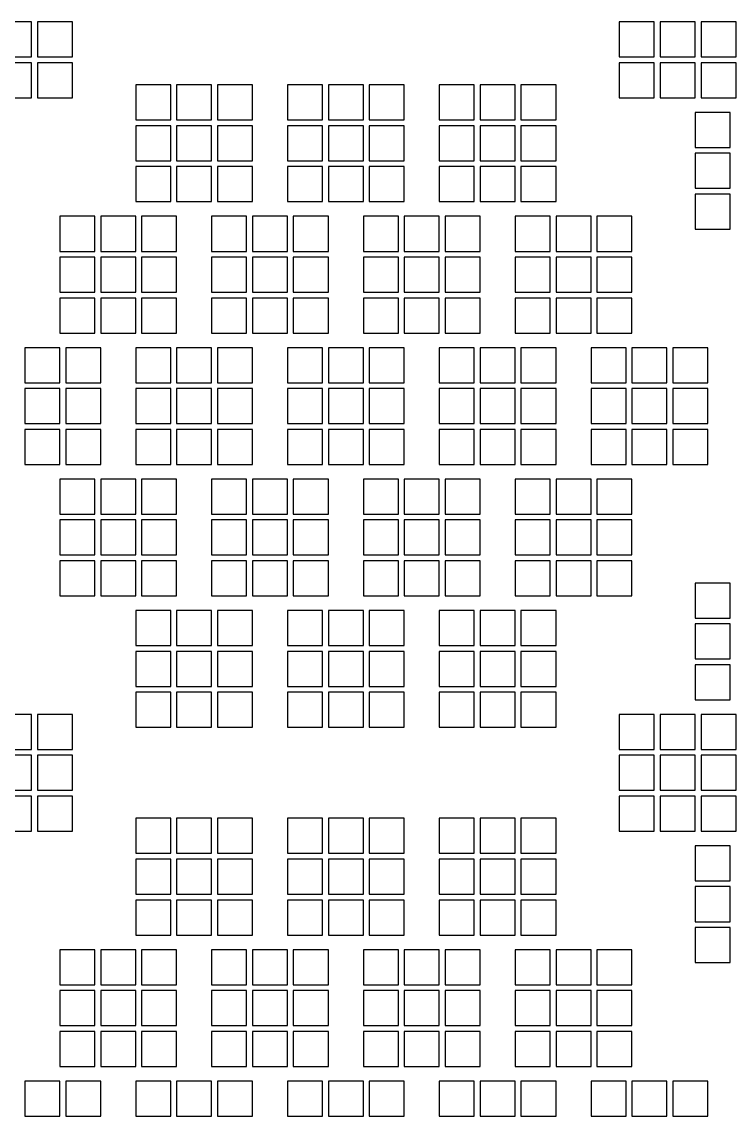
# Model space of a CAD drawing. Extents: x -49 to 54, y -38 to 38.
# Drawn here: x 27.16 to 33.25, y 17.48 to 26.86 of the extents above; entities that cross this region are included whole.
import ezdxf

# ---------------------------------------------------------------- set-up
doc = ezdxf.new("R2010")
doc.units = 0
doc.layers.add('BACK_LAYER', color=5, linetype='CONTINUOUS')

msp = doc.modelspace()

# ---------------------------------------------------------------- linework, layer by layer
at = {"layer": 'BACK_LAYER'}
for points in [[(26.9384, 26.5558), (27.2384, 26.5558), (27.2384, 26.8558), (26.9384, 26.8558)], [(27.2884, 26.5558), (27.5884, 26.5558), (27.5884, 26.8558), (27.2884, 26.8558)], [(32.2721, 26.5558), (32.5721, 26.5558), (32.5721, 26.8558), (32.2721, 26.8558)], [(32.6221, 26.5558), (32.9221, 26.5558), (32.9221, 26.8558), (32.6221, 26.8558)], [(32.9721, 26.5558), (33.2721, 26.5558), (33.2721, 26.8558), (32.9721, 26.8558)], [(26.9384, 26.2058), (27.2384, 26.2058), (27.2384, 26.5058), (26.9384, 26.5058)], [(27.2884, 26.2058), (27.5884, 26.2058), (27.5884, 26.5058), (27.2884, 26.5058)], [(32.2721, 26.2058), (32.5721, 26.2058), (32.5721, 26.5058), (32.2721, 26.5058)], [(32.6221, 26.2058), (32.9221, 26.2058), (32.9221, 26.5058), (32.6221, 26.5058)], [(32.9721, 26.2058), (33.2721, 26.2058), (33.2721, 26.5058), (32.9721, 26.5058)], [(28.1302, 26.0156), (28.4302, 26.0156), (28.4302, 26.3156), (28.1302, 26.3156)], [(28.4802, 26.0156), (28.7802, 26.0156), (28.7802, 26.3156), (28.4802, 26.3156)], [(28.8302, 26.0156), (29.1302, 26.0156), (29.1302, 26.3156), (28.8302, 26.3156)], [(29.4302, 26.0156), (29.7302, 26.0156), (29.7302, 26.3156), (29.4302, 26.3156)], [(29.7802, 26.0156), (30.0802, 26.0156), (30.0802, 26.3156), (29.7802, 26.3156)], [(30.1302, 26.0156), (30.4302, 26.0156), (30.4302, 26.3156), (30.1302, 26.3156)], [(30.7302, 26.0156), (31.0302, 26.0156), (31.0302, 26.3156), (30.7302, 26.3156)], [(31.0802, 26.0156), (31.3802, 26.0156), (31.3802, 26.3156), (31.0802, 26.3156)], [(31.4302, 26.0156), (31.7302, 26.0156), (31.7302, 26.3156), (31.4302, 26.3156)], [(32.9221, 25.78), (33.2221, 25.78), (33.2221, 26.08), (32.9221, 26.08)], [(28.1302, 25.6656), (28.4302, 25.6656), (28.4302, 25.9656), (28.1302, 25.9656)], [(28.4802, 25.6656), (28.7802, 25.6656), (28.7802, 25.9656), (28.4802, 25.9656)], [(28.8302, 25.6656), (29.1302, 25.6656), (29.1302, 25.9656), (28.8302, 25.9656)], [(29.4302, 25.6656), (29.7302, 25.6656), (29.7302, 25.9656), (29.4302, 25.9656)], [(29.7802, 25.6656), (30.0802, 25.6656), (30.0802, 25.9656), (29.7802, 25.9656)], [(30.1302, 25.6656), (30.4302, 25.6656), (30.4302, 25.9656), (30.1302, 25.9656)], [(30.7302, 25.6656), (31.0302, 25.6656), (31.0302, 25.9656), (30.7302, 25.9656)], [(31.0802, 25.6656), (31.3802, 25.6656), (31.3802, 25.9656), (31.0802, 25.9656)], [(31.4302, 25.6656), (31.7302, 25.6656), (31.7302, 25.9656), (31.4302, 25.9656)], [(32.9221, 25.43), (33.2221, 25.43), (33.2221, 25.73), (32.9221, 25.73)], [(28.1302, 25.3156), (28.4302, 25.3156), (28.4302, 25.6156), (28.1302, 25.6156)], [(28.4802, 25.3156), (28.7802, 25.3156), (28.7802, 25.6156), (28.4802, 25.6156)], [(28.8302, 25.3156), (29.1302, 25.3156), (29.1302, 25.6156), (28.8302, 25.6156)], [(29.4302, 25.3156), (29.7302, 25.3156), (29.7302, 25.6156), (29.4302, 25.6156)], [(29.7802, 25.3156), (30.0802, 25.3156), (30.0802, 25.6156), (29.7802, 25.6156)], [(30.1302, 25.3156), (30.4302, 25.3156), (30.4302, 25.6156), (30.1302, 25.6156)], [(30.7302, 25.3156), (31.0302, 25.3156), (31.0302, 25.6156), (30.7302, 25.6156)], [(31.0802, 25.3156), (31.3802, 25.3156), (31.3802, 25.6156), (31.0802, 25.6156)], [(31.4302, 25.3156), (31.7302, 25.3156), (31.7302, 25.6156), (31.4302, 25.6156)], [(32.9221, 25.08), (33.2221, 25.08), (33.2221, 25.38), (32.9221, 25.38)], [(27.4802, 24.8898), (27.7802, 24.8898), (27.7802, 25.1898), (27.4802, 25.1898)], [(27.8302, 24.8898), (28.1302, 24.8898), (28.1302, 25.1898), (27.8302, 25.1898)], [(28.1802, 24.8898), (28.4802, 24.8898), (28.4802, 25.1898), (28.1802, 25.1898)], [(28.7802, 24.8898), (29.0802, 24.8898), (29.0802, 25.1898), (28.7802, 25.1898)], [(29.1302, 24.8898), (29.4302, 24.8898), (29.4302, 25.1898), (29.1302, 25.1898)], [(29.4802, 24.8898), (29.7802, 24.8898), (29.7802, 25.1898), (29.4802, 25.1898)], [(30.0802, 24.8898), (30.3802, 24.8898), (30.3802, 25.1898), (30.0802, 25.1898)], [(30.4302, 24.8898), (30.7302, 24.8898), (30.7302, 25.1898), (30.4302, 25.1898)], [(30.7802, 24.8898), (31.0802, 24.8898), (31.0802, 25.1898), (30.7802, 25.1898)], [(31.3802, 24.8898), (31.6802, 24.8898), (31.6802, 25.1898), (31.3802, 25.1898)], [(31.7302, 24.8898), (32.0302, 24.8898), (32.0302, 25.1898), (31.7302, 25.1898)], [(32.0802, 24.8898), (32.3802, 24.8898), (32.3802, 25.1898), (32.0802, 25.1898)], [(27.4802, 24.5398), (27.7802, 24.5398), (27.7802, 24.8398), (27.4802, 24.8398)], [(27.8302, 24.5398), (28.1302, 24.5398), (28.1302, 24.8398), (27.8302, 24.8398)], [(28.1802, 24.5398), (28.4802, 24.5398), (28.4802, 24.8398), (28.1802, 24.8398)], [(28.7802, 24.5398), (29.0802, 24.5398), (29.0802, 24.8398), (28.7802, 24.8398)], [(29.1302, 24.5398), (29.4302, 24.5398), (29.4302, 24.8398), (29.1302, 24.8398)], [(29.4802, 24.5398), (29.7802, 24.5398), (29.7802, 24.8398), (29.4802, 24.8398)], [(30.0802, 24.5398), (30.3802, 24.5398), (30.3802, 24.8398), (30.0802, 24.8398)], [(30.4302, 24.5398), (30.7302, 24.5398), (30.7302, 24.8398), (30.4302, 24.8398)], [(30.7802, 24.5398), (31.0802, 24.5398), (31.0802, 24.8398), (30.7802, 24.8398)], [(31.3802, 24.5398), (31.6802, 24.5398), (31.6802, 24.8398), (31.3802, 24.8398)], [(31.7302, 24.5398), (32.0302, 24.5398), (32.0302, 24.8398), (31.7302, 24.8398)], [(32.0802, 24.5398), (32.3802, 24.5398), (32.3802, 24.8398), (32.0802, 24.8398)], [(27.4802, 24.1898), (27.7802, 24.1898), (27.7802, 24.4898), (27.4802, 24.4898)], [(27.8302, 24.1898), (28.1302, 24.1898), (28.1302, 24.4898), (27.8302, 24.4898)], [(28.1802, 24.1898), (28.4802, 24.1898), (28.4802, 24.4898), (28.1802, 24.4898)], [(28.7802, 24.1898), (29.0802, 24.1898), (29.0802, 24.4898), (28.7802, 24.4898)], [(29.1302, 24.1898), (29.4302, 24.1898), (29.4302, 24.4898), (29.1302, 24.4898)], [(29.4802, 24.1898), (29.7802, 24.1898), (29.7802, 24.4898), (29.4802, 24.4898)], [(30.0802, 24.1898), (30.3802, 24.1898), (30.3802, 24.4898), (30.0802, 24.4898)], [(30.4302, 24.1898), (30.7302, 24.1898), (30.7302, 24.4898), (30.4302, 24.4898)], [(30.7802, 24.1898), (31.0802, 24.1898), (31.0802, 24.4898), (30.7802, 24.4898)], [(31.3802, 24.1898), (31.6802, 24.1898), (31.6802, 24.4898), (31.3802, 24.4898)], [(31.7302, 24.1898), (32.0302, 24.1898), (32.0302, 24.4898), (31.7302, 24.4898)], [(32.0802, 24.1898), (32.3802, 24.1898), (32.3802, 24.4898), (32.0802, 24.4898)], [(27.1802, 23.7639), (27.4802, 23.7639), (27.4802, 24.0639), (27.1802, 24.0639)], [(27.5302, 23.7639), (27.8302, 23.7639), (27.8302, 24.0639), (27.5302, 24.0639)], [(28.1302, 23.7639), (28.4302, 23.7639), (28.4302, 24.0639), (28.1302, 24.0639)], [(28.4802, 23.7639), (28.7802, 23.7639), (28.7802, 24.0639), (28.4802, 24.0639)], [(28.8302, 23.7639), (29.1302, 23.7639), (29.1302, 24.0639), (28.8302, 24.0639)], [(29.4302, 23.7639), (29.7302, 23.7639), (29.7302, 24.0639), (29.4302, 24.0639)], [(29.7802, 23.7639), (30.0802, 23.7639), (30.0802, 24.0639), (29.7802, 24.0639)], [(30.1302, 23.7639), (30.4302, 23.7639), (30.4302, 24.0639), (30.1302, 24.0639)], [(30.7302, 23.7639), (31.0302, 23.7639), (31.0302, 24.0639), (30.7302, 24.0639)], [(31.0802, 23.7639), (31.3802, 23.7639), (31.3802, 24.0639), (31.0802, 24.0639)], [(31.4302, 23.7639), (31.7302, 23.7639), (31.7302, 24.0639), (31.4302, 24.0639)], [(32.0302, 23.7639), (32.3302, 23.7639), (32.3302, 24.0639), (32.0302, 24.0639)], [(32.3802, 23.7639), (32.6802, 23.7639), (32.6802, 24.0639), (32.3802, 24.0639)], [(32.7302, 23.7639), (33.0302, 23.7639), (33.0302, 24.0639), (32.7302, 24.0639)], [(27.1802, 23.4139), (27.4802, 23.4139), (27.4802, 23.7139), (27.1802, 23.7139)], [(27.5302, 23.4139), (27.8302, 23.4139), (27.8302, 23.7139), (27.5302, 23.7139)], [(28.1302, 23.4139), (28.4302, 23.4139), (28.4302, 23.7139), (28.1302, 23.7139)], [(28.4802, 23.4139), (28.7802, 23.4139), (28.7802, 23.7139), (28.4802, 23.7139)], [(28.8302, 23.4139), (29.1302, 23.4139), (29.1302, 23.7139), (28.8302, 23.7139)], [(29.4302, 23.4139), (29.7302, 23.4139), (29.7302, 23.7139), (29.4302, 23.7139)], [(29.7802, 23.4139), (30.0802, 23.4139), (30.0802, 23.7139), (29.7802, 23.7139)], [(30.1302, 23.4139), (30.4302, 23.4139), (30.4302, 23.7139), (30.1302, 23.7139)], [(30.7302, 23.4139), (31.0302, 23.4139), (31.0302, 23.7139), (30.7302, 23.7139)], [(31.0802, 23.4139), (31.3802, 23.4139), (31.3802, 23.7139), (31.0802, 23.7139)], [(31.4302, 23.4139), (31.7302, 23.4139), (31.7302, 23.7139), (31.4302, 23.7139)], [(32.0302, 23.4139), (32.3302, 23.4139), (32.3302, 23.7139), (32.0302, 23.7139)], [(32.3802, 23.4139), (32.6802, 23.4139), (32.6802, 23.7139), (32.3802, 23.7139)], [(32.7302, 23.4139), (33.0302, 23.4139), (33.0302, 23.7139), (32.7302, 23.7139)], [(27.1802, 23.0639), (27.4802, 23.0639), (27.4802, 23.3639), (27.1802, 23.3639)], [(27.5302, 23.0639), (27.8302, 23.0639), (27.8302, 23.3639), (27.5302, 23.3639)], [(28.1302, 23.0639), (28.4302, 23.0639), (28.4302, 23.3639), (28.1302, 23.3639)], [(28.4802, 23.0639), (28.7802, 23.0639), (28.7802, 23.3639), (28.4802, 23.3639)], [(28.8302, 23.0639), (29.1302, 23.0639), (29.1302, 23.3639), (28.8302, 23.3639)], [(29.4302, 23.0639), (29.7302, 23.0639), (29.7302, 23.3639), (29.4302, 23.3639)], [(29.7802, 23.0639), (30.0802, 23.0639), (30.0802, 23.3639), (29.7802, 23.3639)], [(30.1302, 23.0639), (30.4302, 23.0639), (30.4302, 23.3639), (30.1302, 23.3639)], [(30.7302, 23.0639), (31.0302, 23.0639), (31.0302, 23.3639), (30.7302, 23.3639)], [(31.0802, 23.0639), (31.3802, 23.0639), (31.3802, 23.3639), (31.0802, 23.3639)], [(31.4302, 23.0639), (31.7302, 23.0639), (31.7302, 23.3639), (31.4302, 23.3639)], [(32.0302, 23.0639), (32.3302, 23.0639), (32.3302, 23.3639), (32.0302, 23.3639)], [(32.3802, 23.0639), (32.6802, 23.0639), (32.6802, 23.3639), (32.3802, 23.3639)], [(32.7302, 23.0639), (33.0302, 23.0639), (33.0302, 23.3639), (32.7302, 23.3639)], [(27.4802, 22.6381), (27.7802, 22.6381), (27.7802, 22.9381), (27.4802, 22.9381)], [(27.8302, 22.6381), (28.1302, 22.6381), (28.1302, 22.9381), (27.8302, 22.9381)], [(28.1802, 22.6381), (28.4802, 22.6381), (28.4802, 22.9381), (28.1802, 22.9381)], [(28.7802, 22.6381), (29.0802, 22.6381), (29.0802, 22.9381), (28.7802, 22.9381)], [(29.1302, 22.6381), (29.4302, 22.6381), (29.4302, 22.9381), (29.1302, 22.9381)], [(29.4802, 22.6381), (29.7802, 22.6381), (29.7802, 22.9381), (29.4802, 22.9381)], [(30.0802, 22.6381), (30.3802, 22.6381), (30.3802, 22.9381), (30.0802, 22.9381)], [(30.4302, 22.6381), (30.7302, 22.6381), (30.7302, 22.9381), (30.4302, 22.9381)], [(30.7802, 22.6381), (31.0802, 22.6381), (31.0802, 22.9381), (30.7802, 22.9381)], [(31.3802, 22.6381), (31.6802, 22.6381), (31.6802, 22.9381), (31.3802, 22.9381)], [(31.7302, 22.6381), (32.0302, 22.6381), (32.0302, 22.9381), (31.7302, 22.9381)], [(32.0802, 22.6381), (32.3802, 22.6381), (32.3802, 22.9381), (32.0802, 22.9381)], [(27.4802, 22.2881), (27.7802, 22.2881), (27.7802, 22.5881), (27.4802, 22.5881)], [(27.8302, 22.2881), (28.1302, 22.2881), (28.1302, 22.5881), (27.8302, 22.5881)], [(28.1802, 22.2881), (28.4802, 22.2881), (28.4802, 22.5881), (28.1802, 22.5881)], [(28.7802, 22.2881), (29.0802, 22.2881), (29.0802, 22.5881), (28.7802, 22.5881)], [(29.1302, 22.2881), (29.4302, 22.2881), (29.4302, 22.5881), (29.1302, 22.5881)], [(29.4802, 22.2881), (29.7802, 22.2881), (29.7802, 22.5881), (29.4802, 22.5881)], [(30.0802, 22.2881), (30.3802, 22.2881), (30.3802, 22.5881), (30.0802, 22.5881)], [(30.4302, 22.2881), (30.7302, 22.2881), (30.7302, 22.5881), (30.4302, 22.5881)], [(30.7802, 22.2881), (31.0802, 22.2881), (31.0802, 22.5881), (30.7802, 22.5881)], [(31.3802, 22.2881), (31.6802, 22.2881), (31.6802, 22.5881), (31.3802, 22.5881)], [(31.7302, 22.2881), (32.0302, 22.2881), (32.0302, 22.5881), (31.7302, 22.5881)], [(32.0802, 22.2881), (32.3802, 22.2881), (32.3802, 22.5881), (32.0802, 22.5881)], [(27.4802, 21.9381), (27.7802, 21.9381), (27.7802, 22.2381), (27.4802, 22.2381)], [(27.8302, 21.9381), (28.1302, 21.9381), (28.1302, 22.2381), (27.8302, 22.2381)], [(28.1802, 21.9381), (28.4802, 21.9381), (28.4802, 22.2381), (28.1802, 22.2381)], [(28.7802, 21.9381), (29.0802, 21.9381), (29.0802, 22.2381), (28.7802, 22.2381)], [(29.1302, 21.9381), (29.4302, 21.9381), (29.4302, 22.2381), (29.1302, 22.2381)], [(29.4802, 21.9381), (29.7802, 21.9381), (29.7802, 22.2381), (29.4802, 22.2381)], [(30.0802, 21.9381), (30.3802, 21.9381), (30.3802, 22.2381), (30.0802, 22.2381)], [(30.4302, 21.9381), (30.7302, 21.9381), (30.7302, 22.2381), (30.4302, 22.2381)], [(30.7802, 21.9381), (31.0802, 21.9381), (31.0802, 22.2381), (30.7802, 22.2381)], [(31.3802, 21.9381), (31.6802, 21.9381), (31.6802, 22.2381), (31.3802, 22.2381)], [(31.7302, 21.9381), (32.0302, 21.9381), (32.0302, 22.2381), (31.7302, 22.2381)], [(32.0802, 21.9381), (32.3802, 21.9381), (32.3802, 22.2381), (32.0802, 22.2381)], [(32.9221, 21.7479), (33.2221, 21.7479), (33.2221, 22.0479), (32.9221, 22.0479)], [(28.1302, 21.5123), (28.4302, 21.5123), (28.4302, 21.8123), (28.1302, 21.8123)], [(28.4802, 21.5123), (28.7802, 21.5123), (28.7802, 21.8123), (28.4802, 21.8123)], [(28.8302, 21.5123), (29.1302, 21.5123), (29.1302, 21.8123), (28.8302, 21.8123)], [(29.4302, 21.5123), (29.7302, 21.5123), (29.7302, 21.8123), (29.4302, 21.8123)], [(29.7802, 21.5123), (30.0802, 21.5123), (30.0802, 21.8123), (29.7802, 21.8123)], [(30.1302, 21.5123), (30.4302, 21.5123), (30.4302, 21.8123), (30.1302, 21.8123)], [(30.7302, 21.5123), (31.0302, 21.5123), (31.0302, 21.8123), (30.7302, 21.8123)], [(31.0802, 21.5123), (31.3802, 21.5123), (31.3802, 21.8123), (31.0802, 21.8123)], [(31.4302, 21.5123), (31.7302, 21.5123), (31.7302, 21.8123), (31.4302, 21.8123)], [(32.9221, 21.3979), (33.2221, 21.3979), (33.2221, 21.6979), (32.9221, 21.6979)], [(28.1302, 21.1623), (28.4302, 21.1623), (28.4302, 21.4623), (28.1302, 21.4623)], [(28.4802, 21.1623), (28.7802, 21.1623), (28.7802, 21.4623), (28.4802, 21.4623)], [(28.8302, 21.1623), (29.1302, 21.1623), (29.1302, 21.4623), (28.8302, 21.4623)], [(29.4302, 21.1623), (29.7302, 21.1623), (29.7302, 21.4623), (29.4302, 21.4623)], [(29.7802, 21.1623), (30.0802, 21.1623), (30.0802, 21.4623), (29.7802, 21.4623)], [(30.1302, 21.1623), (30.4302, 21.1623), (30.4302, 21.4623), (30.1302, 21.4623)], [(30.7302, 21.1623), (31.0302, 21.1623), (31.0302, 21.4623), (30.7302, 21.4623)], [(31.0802, 21.1623), (31.3802, 21.1623), (31.3802, 21.4623), (31.0802, 21.4623)], [(31.4302, 21.1623), (31.7302, 21.1623), (31.7302, 21.4623), (31.4302, 21.4623)], [(32.9221, 21.0479), (33.2221, 21.0479), (33.2221, 21.3479), (32.9221, 21.3479)], [(28.1302, 20.8123), (28.4302, 20.8123), (28.4302, 21.1123), (28.1302, 21.1123)], [(28.4802, 20.8123), (28.7802, 20.8123), (28.7802, 21.1123), (28.4802, 21.1123)], [(28.8302, 20.8123), (29.1302, 20.8123), (29.1302, 21.1123), (28.8302, 21.1123)], [(29.4302, 20.8123), (29.7302, 20.8123), (29.7302, 21.1123), (29.4302, 21.1123)], [(29.7802, 20.8123), (30.0802, 20.8123), (30.0802, 21.1123), (29.7802, 21.1123)], [(30.1302, 20.8123), (30.4302, 20.8123), (30.4302, 21.1123), (30.1302, 21.1123)], [(30.7302, 20.8123), (31.0302, 20.8123), (31.0302, 21.1123), (30.7302, 21.1123)], [(31.0802, 20.8123), (31.3802, 20.8123), (31.3802, 21.1123), (31.0802, 21.1123)], [(31.4302, 20.8123), (31.7302, 20.8123), (31.7302, 21.1123), (31.4302, 21.1123)], [(26.9384, 20.6221), (27.2384, 20.6221), (27.2384, 20.9221), (26.9384, 20.9221)], [(27.2884, 20.6221), (27.5884, 20.6221), (27.5884, 20.9221), (27.2884, 20.9221)], [(32.2721, 20.6221), (32.5721, 20.6221), (32.5721, 20.9221), (32.2721, 20.9221)], [(32.6221, 20.6221), (32.9221, 20.6221), (32.9221, 20.9221), (32.6221, 20.9221)], [(32.9721, 20.6221), (33.2721, 20.6221), (33.2721, 20.9221), (32.9721, 20.9221)], [(26.9384, 20.2721), (27.2384, 20.2721), (27.2384, 20.5721), (26.9384, 20.5721)], [(27.2884, 20.2721), (27.5884, 20.2721), (27.5884, 20.5721), (27.2884, 20.5721)], [(32.2721, 20.2721), (32.5721, 20.2721), (32.5721, 20.5721), (32.2721, 20.5721)], [(32.6221, 20.2721), (32.9221, 20.2721), (32.9221, 20.5721), (32.6221, 20.5721)], [(32.9721, 20.2721), (33.2721, 20.2721), (33.2721, 20.5721), (32.9721, 20.5721)], [(26.9384, 19.9221), (27.2384, 19.9221), (27.2384, 20.2221), (26.9384, 20.2221)], [(27.2884, 19.9221), (27.5884, 19.9221), (27.5884, 20.2221), (27.2884, 20.2221)], [(32.2721, 19.9221), (32.5721, 19.9221), (32.5721, 20.2221), (32.2721, 20.2221)], [(32.6221, 19.9221), (32.9221, 19.9221), (32.9221, 20.2221), (32.6221, 20.2221)], [(32.9721, 19.9221), (33.2721, 19.9221), (33.2721, 20.2221), (32.9721, 20.2221)], [(28.1302, 19.7319), (28.4302, 19.7319), (28.4302, 20.0319), (28.1302, 20.0319)], [(28.4802, 19.7319), (28.7802, 19.7319), (28.7802, 20.0319), (28.4802, 20.0319)], [(28.8302, 19.7319), (29.1302, 19.7319), (29.1302, 20.0319), (28.8302, 20.0319)], [(29.4302, 19.7319), (29.7302, 19.7319), (29.7302, 20.0319), (29.4302, 20.0319)], [(29.7802, 19.7319), (30.0802, 19.7319), (30.0802, 20.0319), (29.7802, 20.0319)], [(30.1302, 19.7319), (30.4302, 19.7319), (30.4302, 20.0319), (30.1302, 20.0319)], [(30.7302, 19.7319), (31.0302, 19.7319), (31.0302, 20.0319), (30.7302, 20.0319)], [(31.0802, 19.7319), (31.3802, 19.7319), (31.3802, 20.0319), (31.0802, 20.0319)], [(31.4302, 19.7319), (31.7302, 19.7319), (31.7302, 20.0319), (31.4302, 20.0319)], [(32.9221, 19.4962), (33.2221, 19.4962), (33.2221, 19.7962), (32.9221, 19.7962)], [(28.1302, 19.3819), (28.4302, 19.3819), (28.4302, 19.6819), (28.1302, 19.6819)], [(28.4802, 19.3819), (28.7802, 19.3819), (28.7802, 19.6819), (28.4802, 19.6819)], [(28.8302, 19.3819), (29.1302, 19.3819), (29.1302, 19.6819), (28.8302, 19.6819)], [(29.4302, 19.3819), (29.7302, 19.3819), (29.7302, 19.6819), (29.4302, 19.6819)], [(29.7802, 19.3819), (30.0802, 19.3819), (30.0802, 19.6819), (29.7802, 19.6819)], [(30.1302, 19.3819), (30.4302, 19.3819), (30.4302, 19.6819), (30.1302, 19.6819)], [(30.7302, 19.3819), (31.0302, 19.3819), (31.0302, 19.6819), (30.7302, 19.6819)], [(31.0802, 19.3819), (31.3802, 19.3819), (31.3802, 19.6819), (31.0802, 19.6819)], [(31.4302, 19.3819), (31.7302, 19.3819), (31.7302, 19.6819), (31.4302, 19.6819)], [(32.9221, 19.1462), (33.2221, 19.1462), (33.2221, 19.4462), (32.9221, 19.4462)], [(28.1302, 19.0319), (28.4302, 19.0319), (28.4302, 19.3319), (28.1302, 19.3319)], [(28.4802, 19.0319), (28.7802, 19.0319), (28.7802, 19.3319), (28.4802, 19.3319)], [(28.8302, 19.0319), (29.1302, 19.0319), (29.1302, 19.3319), (28.8302, 19.3319)], [(29.4302, 19.0319), (29.7302, 19.0319), (29.7302, 19.3319), (29.4302, 19.3319)], [(29.7802, 19.0319), (30.0802, 19.0319), (30.0802, 19.3319), (29.7802, 19.3319)], [(30.1302, 19.0319), (30.4302, 19.0319), (30.4302, 19.3319), (30.1302, 19.3319)], [(30.7302, 19.0319), (31.0302, 19.0319), (31.0302, 19.3319), (30.7302, 19.3319)], [(31.0802, 19.0319), (31.3802, 19.0319), (31.3802, 19.3319), (31.0802, 19.3319)], [(31.4302, 19.0319), (31.7302, 19.0319), (31.7302, 19.3319), (31.4302, 19.3319)], [(32.9221, 18.7962), (33.2221, 18.7962), (33.2221, 19.0962), (32.9221, 19.0962)], [(27.4802, 18.6061), (27.7802, 18.6061), (27.7802, 18.9061), (27.4802, 18.9061)], [(27.8302, 18.6061), (28.1302, 18.6061), (28.1302, 18.9061), (27.8302, 18.9061)], [(28.1802, 18.6061), (28.4802, 18.6061), (28.4802, 18.9061), (28.1802, 18.9061)], [(28.7802, 18.6061), (29.0802, 18.6061), (29.0802, 18.9061), (28.7802, 18.9061)], [(29.1302, 18.6061), (29.4302, 18.6061), (29.4302, 18.9061), (29.1302, 18.9061)], [(29.4802, 18.6061), (29.7802, 18.6061), (29.7802, 18.9061), (29.4802, 18.9061)], [(30.0802, 18.6061), (30.3802, 18.6061), (30.3802, 18.9061), (30.0802, 18.9061)], [(30.4302, 18.6061), (30.7302, 18.6061), (30.7302, 18.9061), (30.4302, 18.9061)], [(30.7802, 18.6061), (31.0802, 18.6061), (31.0802, 18.9061), (30.7802, 18.9061)], [(31.3802, 18.6061), (31.6802, 18.6061), (31.6802, 18.9061), (31.3802, 18.9061)], [(31.7302, 18.6061), (32.0302, 18.6061), (32.0302, 18.9061), (31.7302, 18.9061)], [(32.0802, 18.6061), (32.3802, 18.6061), (32.3802, 18.9061), (32.0802, 18.9061)], [(27.4802, 18.2561), (27.7802, 18.2561), (27.7802, 18.5561), (27.4802, 18.5561)], [(27.8302, 18.2561), (28.1302, 18.2561), (28.1302, 18.5561), (27.8302, 18.5561)], [(28.1802, 18.2561), (28.4802, 18.2561), (28.4802, 18.5561), (28.1802, 18.5561)], [(28.7802, 18.2561), (29.0802, 18.2561), (29.0802, 18.5561), (28.7802, 18.5561)], [(29.1302, 18.2561), (29.4302, 18.2561), (29.4302, 18.5561), (29.1302, 18.5561)], [(29.4802, 18.2561), (29.7802, 18.2561), (29.7802, 18.5561), (29.4802, 18.5561)], [(30.0802, 18.2561), (30.3802, 18.2561), (30.3802, 18.5561), (30.0802, 18.5561)], [(30.4302, 18.2561), (30.7302, 18.2561), (30.7302, 18.5561), (30.4302, 18.5561)], [(30.7802, 18.2561), (31.0802, 18.2561), (31.0802, 18.5561), (30.7802, 18.5561)], [(31.3802, 18.2561), (31.6802, 18.2561), (31.6802, 18.5561), (31.3802, 18.5561)], [(31.7302, 18.2561), (32.0302, 18.2561), (32.0302, 18.5561), (31.7302, 18.5561)], [(32.0802, 18.2561), (32.3802, 18.2561), (32.3802, 18.5561), (32.0802, 18.5561)], [(27.4802, 17.9061), (27.7802, 17.9061), (27.7802, 18.2061), (27.4802, 18.2061)], [(27.8302, 17.9061), (28.1302, 17.9061), (28.1302, 18.2061), (27.8302, 18.2061)], [(28.1802, 17.9061), (28.4802, 17.9061), (28.4802, 18.2061), (28.1802, 18.2061)], [(28.7802, 17.9061), (29.0802, 17.9061), (29.0802, 18.2061), (28.7802, 18.2061)], [(29.1302, 17.9061), (29.4302, 17.9061), (29.4302, 18.2061), (29.1302, 18.2061)], [(29.4802, 17.9061), (29.7802, 17.9061), (29.7802, 18.2061), (29.4802, 18.2061)], [(30.0802, 17.9061), (30.3802, 17.9061), (30.3802, 18.2061), (30.0802, 18.2061)], [(30.4302, 17.9061), (30.7302, 17.9061), (30.7302, 18.2061), (30.4302, 18.2061)], [(30.7802, 17.9061), (31.0802, 17.9061), (31.0802, 18.2061), (30.7802, 18.2061)], [(31.3802, 17.9061), (31.6802, 17.9061), (31.6802, 18.2061), (31.3802, 18.2061)], [(31.7302, 17.9061), (32.0302, 17.9061), (32.0302, 18.2061), (31.7302, 18.2061)], [(32.0802, 17.9061), (32.3802, 17.9061), (32.3802, 18.2061), (32.0802, 18.2061)], [(27.1802, 17.4802), (27.4802, 17.4802), (27.4802, 17.7802), (27.1802, 17.7802)], [(27.5302, 17.4802), (27.8302, 17.4802), (27.8302, 17.7802), (27.5302, 17.7802)], [(28.1302, 17.4802), (28.4302, 17.4802), (28.4302, 17.7802), (28.1302, 17.7802)], [(28.4802, 17.4802), (28.7802, 17.4802), (28.7802, 17.7802), (28.4802, 17.7802)], [(28.8302, 17.4802), (29.1302, 17.4802), (29.1302, 17.7802), (28.8302, 17.7802)], [(29.4302, 17.4802), (29.7302, 17.4802), (29.7302, 17.7802), (29.4302, 17.7802)], [(29.7802, 17.4802), (30.0802, 17.4802), (30.0802, 17.7802), (29.7802, 17.7802)], [(30.1302, 17.4802), (30.4302, 17.4802), (30.4302, 17.7802), (30.1302, 17.7802)], [(30.7302, 17.4802), (31.0302, 17.4802), (31.0302, 17.7802), (30.7302, 17.7802)], [(31.0802, 17.4802), (31.3802, 17.4802), (31.3802, 17.7802), (31.0802, 17.7802)], [(31.4302, 17.4802), (31.7302, 17.4802), (31.7302, 17.7802), (31.4302, 17.7802)], [(32.0302, 17.4802), (32.3302, 17.4802), (32.3302, 17.7802), (32.0302, 17.7802)], [(32.3802, 17.4802), (32.6802, 17.4802), (32.6802, 17.7802), (32.3802, 17.7802)], [(32.7302, 17.4802), (33.0302, 17.4802), (33.0302, 17.7802), (32.7302, 17.7802)]]:
    msp.add_lwpolyline(points, close=True, dxfattribs=at)

doc.saveas('drawing.dxf')
